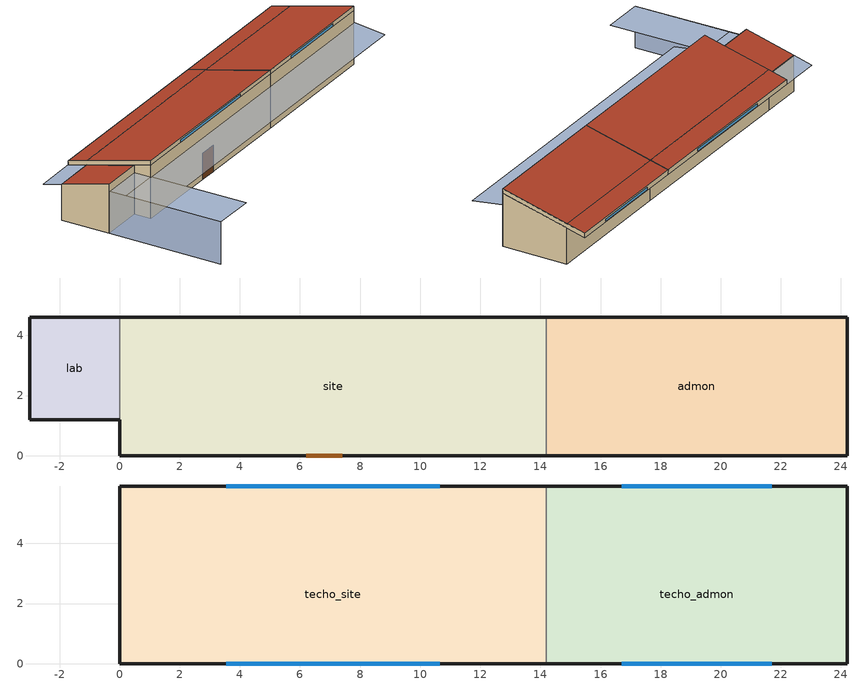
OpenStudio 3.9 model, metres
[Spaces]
site
 floor adiabatic: 14.2,4.6 14.2,0 0,0 0,4.6 z0
 wall outside: 14.2,4.6 0,4.6 z0:2.5; 0,0 14.2,0 z0:3.7; 0,0,3.7 0,1.2,3.39 0,1.2,0 0,0,0
 wall to admon (Interior Wall_REVISAR): 14.2,0,3.7 14.2,0,0 14.2,4.6,0 14.2,4.6,2.5
 wall to lab: 0,1.2,3.39 0,4.6,2.5 0,4.6,0 0,1.2,0
 door: 6.2,0 7.4,0 z0:1.8
admon
 floor adiabatic: 24.2,4.6 24.2,0 14.2,0 14.2,4.6 z0
 wall outside: 24.2,4.6 14.2,4.6 z0:2.5; 14.2,0 24.2,0 z0:3.7; 24.2,0,3.7 24.2,0,0 24.2,4.6,0 24.2,4.6,2.5
lab
 floor adiabatic: 0,4.6 0,1.2 -3,1.2 -3,4.6 z0
 wall outside: -3,1.2 0,1.2 z0:3.39; 0,4.6 -3,4.6 z0:2.5; -3,1.2,3.39 -3,4.6,2.5 -3,4.6,0 -3,1.2,0
 roof outside: 0,1.2,3.39 0,4.6,2.5 -3,4.6,2.5 -3,1.2,3.39
techo_site
 floor outside: 0,4.6,2.5 0,5.9,2.16 14.2,5.9,2.16 14.2,4.6,2.5
 floor to site: 0,0,3.7 0,4.6,2.5 14.2,4.6,2.5 14.2,0,3.7
 wall outside: 0,0 14.2,0 z3.7:4; 14.2,5.9 0,5.9 z2.16:2.46; 0,0,4 0,5.9,2.46 0,5.9,2.16 0,0,3.7
 wall to techo_admon: 14.2,0,4 14.2,0,3.7 14.2,5.9,2.16 14.2,5.9,2.46
 window: 3.55,0 10.65,0 z3.73:3.9; 10.65,5.9 3.55,5.9 z2.19:2.36
 roof outside: 14.2,0,4 14.2,4.6,2.8 0,4.6,2.8 0,0,4; 14.2,4.6,2.8 14.2,5.9,2.46 0,5.9,2.46 0,4.6,2.8
techo_admon
 floor outside: 14.2,4.6,2.5 14.2,5.9,2.16 24.2,5.9,2.16 24.2,4.6,2.5
 floor to admon: 14.2,0,3.7 14.2,4.6,2.5 24.2,4.6,2.5 24.2,0,3.7
 wall outside: 14.2,0 24.2,0 z3.7:4; 24.2,5.9 14.2,5.9 z2.16:2.46; 24.2,0,4 24.2,0,3.7 24.2,5.9,2.16 24.2,5.9,2.46
 window: 21.7,5.9 16.7,5.9 z2.19:2.36; 16.7,0 21.7,0 z3.73:3.9
 roof outside: 24.2,0,4 24.2,4.6,2.8 14.2,4.6,2.8 14.2,0,4; 24.2,4.6,2.8 24.2,5.9,2.46 14.2,5.9,2.46 14.2,4.6,2.8
shading: -3,1.2 -3,-6.8 z0:2.9; 0,4.6,2.5 0,5.9,2.16 -3,5.9,2.16 -3,4.6,2.5; 24.2,-2.2,2.6 24.2,0,2.9 0,0,2.9 0,-2.2,2.6; 0,0 0,1.2 -3,1.2 -3,0 z2.9; 0,-6.8 0,0 -3,0 -3,-6.8 z2.9
[Building]
Building 1: Default Construction Set=SC_propuesto
[Site]
Zacatepec: Latitude {deg}=18.7; Longitude {deg}=-99.167; Time Zone {hr}=-6; Elevation {m}=995.8
[ClimateZones]
Climate Zone Institution Name 1=ASHRAE; Climate Zone Document Name 1=ANSI/ASHRAE Standard 169; Climate Zone Document Year 1=2006; Climate Zone Institution Name 2=CEC; Climate Zone Document Name 2=California Climate Zone Descriptions; Climate Zone Document Year 2=1995
[Material]
Name | Roughness | Thickness {m} | Conductivity {W/m-K} | Density {kg/m3} | Specific Heat {J/kg-K} | Thermal Absorptance | Solar Absorptance | Visible Absorptance
G01a 19mm gypsum board | MediumSmooth | 0.019 | 0.16 | 800 | 1090 | 0.9 | 0.4 | 0.4
F08 Metal surface | Smooth | 0.0008 | 45.28 | 7824 | 500 | 0.9 | 0.7 | 0.7
I01 25mm insulation board | MediumRough | 0.0254 | 0.03 | 43 | 1210 | 0.9 | 0.6 | 0.6
G05 25mm wood | MediumSmooth | 0.0254 | 0.15 | 608 | 1630 | 0.9 | 0.5 | 0.5
concreto_10cm | MediumRough | 0.1 | 1.35 | 1800 | 1000
tabique_14cm_a0p7 | Smooth | 0.14 | 0.7 | 1970 | 800
CAD_12cm_a0p25 | MediumSmooth | 0.12 | 2 | 2400 | 1000 |  | 0.25 | 0.25
tabique_azotea | MediumRough | 0.02 | 0.7 | 1970 | 800 |  | 0.3 | 0.3
vigueta_3cm | MediumSmooth | 0.03 | 1.35 | 1800 | 1000
[Material:AirGap]
F04 Wall air space resistance: Thermal Resistance {m2-K/W}=0.15
[Construction]
Interior Wall_REVISAR: G01a 19mm gypsum board, F04 Wall air space resistance, G01a 19mm gypsum board
piso_concreto: concreto_10cm
muro_tabique: tabique_14cm_a0p7
techo_azotea: tabique_azotea, CAD_12cm_a0p25
entrpiso: vigueta_3cm
ASHRAE 189.1-2009 ExtWindow ClimateZone 1: Theoretical Glass [167]
Exterior Door 2: F08 Metal surface, I01 25mm insulation board
Interior Window 1: Clear 3mm
Interior Door 1: G05 25mm wood
[WindowMaterial:Glazing] Optical Data Type=SpectralAverage; Thickness {m}=0.003; Back Side Solar Reflectance at Normal Incidence=0; Back Side Visible Reflectance at Normal Incidence=0; Infrared Transmittance at Normal Incidence=0; Dirt Correction Factor for Solar and Visible Transmittance=1; Solar Diffusing=No
Name | Solar Transmittance at Normal Incidence | Front Side Solar Reflectance at Normal Incidence | Visible Transmittance at Normal Incidence | Front Side Visible Reflectance at Normal Incidence | Front Side Infrared Hemispherical Emissivity | Back Side Infrared Hemispherical Emissivity | Conductivity {W/m-K}
Theoretical Glass [167] | 0.2374 | 0.7126 | 0.2512 | 0.6988 | 0.985 | 0.985 | 2.1073
Clear 3mm | 0.837 | 0.075 | 0.898 | 0.081 | 0.84 | 0.84 | 0.9
[WindowMaterial:Blind]
Window Material Blind 1: Slat Width {m}=0.025; Slat Separation {m}=0.01875; Front Side Slat Beam Solar Reflectance=0.5; Back Side Slat Beam Solar Reflectance=0.5; Front Side Slat Diffuse Solar Reflectance=0.5; Back Side Slat Diffuse Solar Reflectance=0.5; Slat Beam Visible Transmittance=0
[DefaultConstructionSet]
SC_propuesto: Default Exterior Surface Constructions=Default Surface Constructions 22; Default Interior Surface Constructions=Default Surface Constructions 27; Default Ground Contact Surface Constructions=Default Surface Constructions 28; Default Exterior SubSurface Constructions=Default Sub Surface Constructions 5; Default Interior SubSurface Constructions=Default Sub Surface Constructions 6; Adiabatic Surface Construction=piso_concreto
[DefaultSurfaceConstructions]
Name | Floor Construction | Wall Construction | Roof Ceiling Construction
Default Surface Constructions 22 | piso_concreto | muro_tabique | techo_azotea
Default Surface Constructions 27 | entrpiso | muro_tabique | entrpiso
Default Surface Constructions 28 | piso_concreto
[DefaultSubSurfaceConstructions]
Name | Fixed Window Construction | Operable Window Construction | Door Construction | Tubular Daylight Dome Construction | Tubular Daylight Diffuser Construction
Default Sub Surface Constructions 5 | ASHRAE 189.1-2009 ExtWindow ClimateZone 1 | ASHRAE 189.1-2009 ExtWindow ClimateZone 1 | Exterior Door 2 | Interior Window 1 | Interior Window 1
Default Sub Surface Constructions 6 | Interior Window 1 | Interior Window 1 | Interior Door 1
[ThermostatSetpoint:DualSetpoint]
Name | Heating Setpoint Temperature Schedule | Cooling Setpoint Temperature Schedule
Thermostat Setpoint Dual Setpoint 1 | LAB_26C_LaV_9amA6pm_HEAT | LAB_26C_LaV_9amA6pm_COOL
Thermostat Setpoint Dual Setpoint 2 | AC_SITE_21C_siempre | AC_SITE_21C_siempre
[ShadingControl]
Shading Control 1: Shading Type=InteriorBlind; Shading Device Material=Window Material Blind 1; Multiple Surface Control Type=Sequential
[BuildingStory] Nominal Z Coordinate {m}=0
Name | Nominal Floor to Floor Height {m}
Building Story 1 | 3.7
Building Story 2; Building Story 3 | 0.3
[Space]
Name | Building Story | Thermal Zone
site | Building Story 1 | TZ_ site
admon | Building Story 1 | TZ_admon
lab | Building Story 1 | TZ_lab
techo_site | Building Story 3 | TZ_techo_site
techo_admon | Building Story 3 | TZ_techo_admon
[ThermalZone]
Name | Thermostat | Use Ideal Air Loads
TZ_ site | Thermostat Setpoint Dual Setpoint 2 | Yes
TZ_admon; TZ_techo_admon; TZ_techo_site |  | No
TZ_lab | Thermostat Setpoint Dual Setpoint 1 | Yes
[Sizing:Zone] Zone Cooling Design Supply Air Temperature Input Method=SupplyAirTemperature; Zone Cooling Design Supply Air Temperature {C}=14; Zone Cooling Design Supply Air Temperature Difference {deltaC}=11.11; Zone Heating Design Supply Air Temperature Input Method=SupplyAirTemperature; Zone Heating Design Supply Air Temperature {C}=40; Zone Heating Design Supply Air Temperature Difference {deltaC}=11.11; Zone Cooling Design Supply Air Humidity Ratio {kg-H2O/kg-air}=0.0085; Zone Heating Design Supply Air Humidity Ratio {kg-H2O/kg-air}=0.008; Cooling Design Air Flow Method=DesignDay; Heating Design Air Flow Method=DesignDay; Account for Dedicated Outdoor Air System=No; Dedicated Outdoor Air System Control Strategy=NeutralSupplyAir; Dedicated Outdoor Air Low Setpoint Temperature for Design {C}=autosize; Dedicated Outdoor Air High Setpoint Temperature for Design {C}=autosize; Zone Load Sizing Method=Sensible Load Only No Latent Load; Zone Latent Cooling Design Supply Air Humidity Ratio Input Method=HumidityRatioDifference; Zone Cooling Design Supply Air Humidity Ratio Difference {kgWater/kgDryAir}=0.005; Zone Latent Heating Design Supply Air Humidity Ratio Input Method=HumidityRatioDifference; Zone Humidification Design Supply Air Humidity Ratio Difference {kgWater/kgDryAir}=0.005; Sizing Option=Coincident
TZ_ site; TZ_admon; TZ_lab; TZ_techo_admon; TZ_techo_site
[Schedule:Ruleset]
Name | Default Day Schedule
AC_SITE_21C_siempre | Schedule Day 1
LAB_26C_LaV_9amA6pm_HEAT | NoAC
LAB_26C_LaV_9amA6pm_COOL | NoAC 1
[Schedule:Day]
Schedule Day 1: 24, 0, 21
NoAC: 24, 0, 5
Schedule Day 3: 9, 0, 5, 18, 0, 26, 24, 0, 5
NoAC 1: 24, 0, 50
Schedule Day 4: 9, 0, 50, 18, 0, 26, 24, 0, 50
[Schedule:Rule] Rule Order=0; Apply Monday=Yes; Apply Tuesday=Yes; Apply Wednesday=Yes; Apply Thursday=Yes; Apply Friday=Yes
Name | Schedule Ruleset | Day Schedule
Schedule Rule 1 | LAB_26C_LaV_9amA6pm_HEAT | Schedule Day 3
Schedule Rule 2 | LAB_26C_LaV_9amA6pm_COOL | Schedule Day 4
